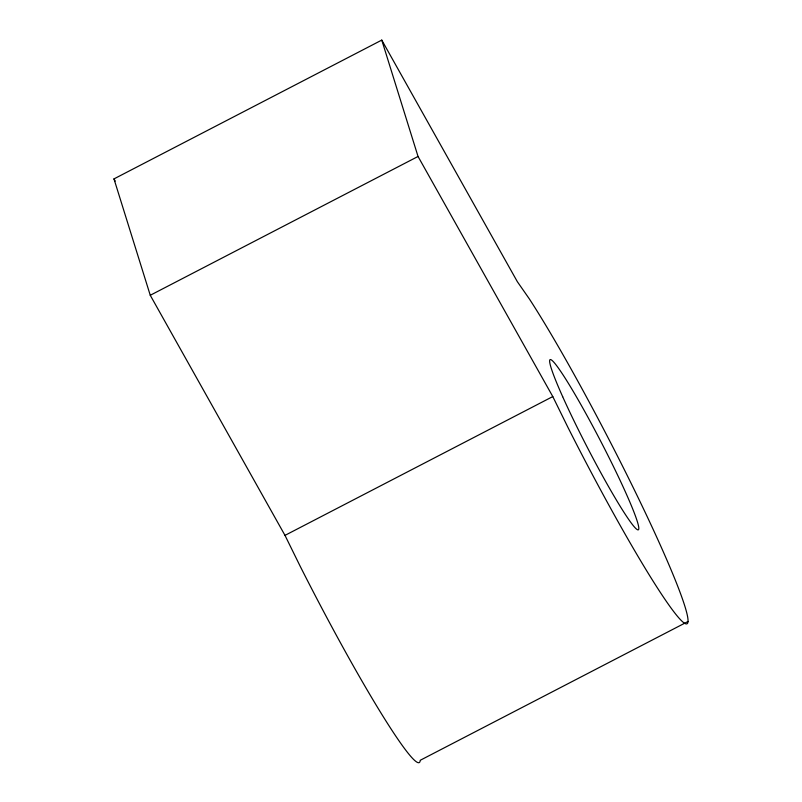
<?xml version="1.0" encoding="UTF-8"?>
<svg xmlns="http://www.w3.org/2000/svg" width="802" height="802" viewBox="0 0 802 802"><rect width="100%" height="100%" fill="white"/><g stroke="black" fill="none" stroke-linecap="round" stroke-linejoin="round"><path stroke-width="1.2" d="M688.026 621.49L420.228 760.286A201.683 15.499 62.6 0 1 300.189 566.272L284.991 535.375L150.255 295.276L113.974 178.896L381.772 40.1L517.34 281.682L529.34 298.895A201.683 15.499 62.6 0 1 685.359 607.836A201.683 15.499 62.6 0 1 567.986 427.476L552.789 396.569L418.042 156.47L381.772 40.1M150.255 295.276L418.042 156.47M284.991 535.375L552.789 396.569M113.974 178.896L115.197 181.072M562.683 396.709A95.799 7.358 62.6 0 0 637.259 529.611A95.799 7.358 62.6 0 0 582.743 407.887A95.799 7.358 62.6 0 0 562.683 396.709"/></g></svg>
